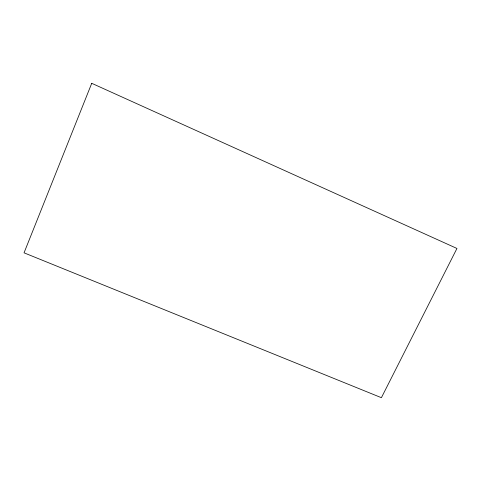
<?xml version="1.0" encoding="UTF-8"?>
<svg xmlns="http://www.w3.org/2000/svg" width="481" height="481" viewBox="0 0 481 481"><rect width="100%" height="100%" fill="white"/><g stroke="black" fill="none" stroke-linecap="round" stroke-linejoin="round"><path stroke-width="0.72" d="M91.733 83.303L24.05 252.826L381.403 397.697L456.95 248.461L91.733 83.303"/></g></svg>
